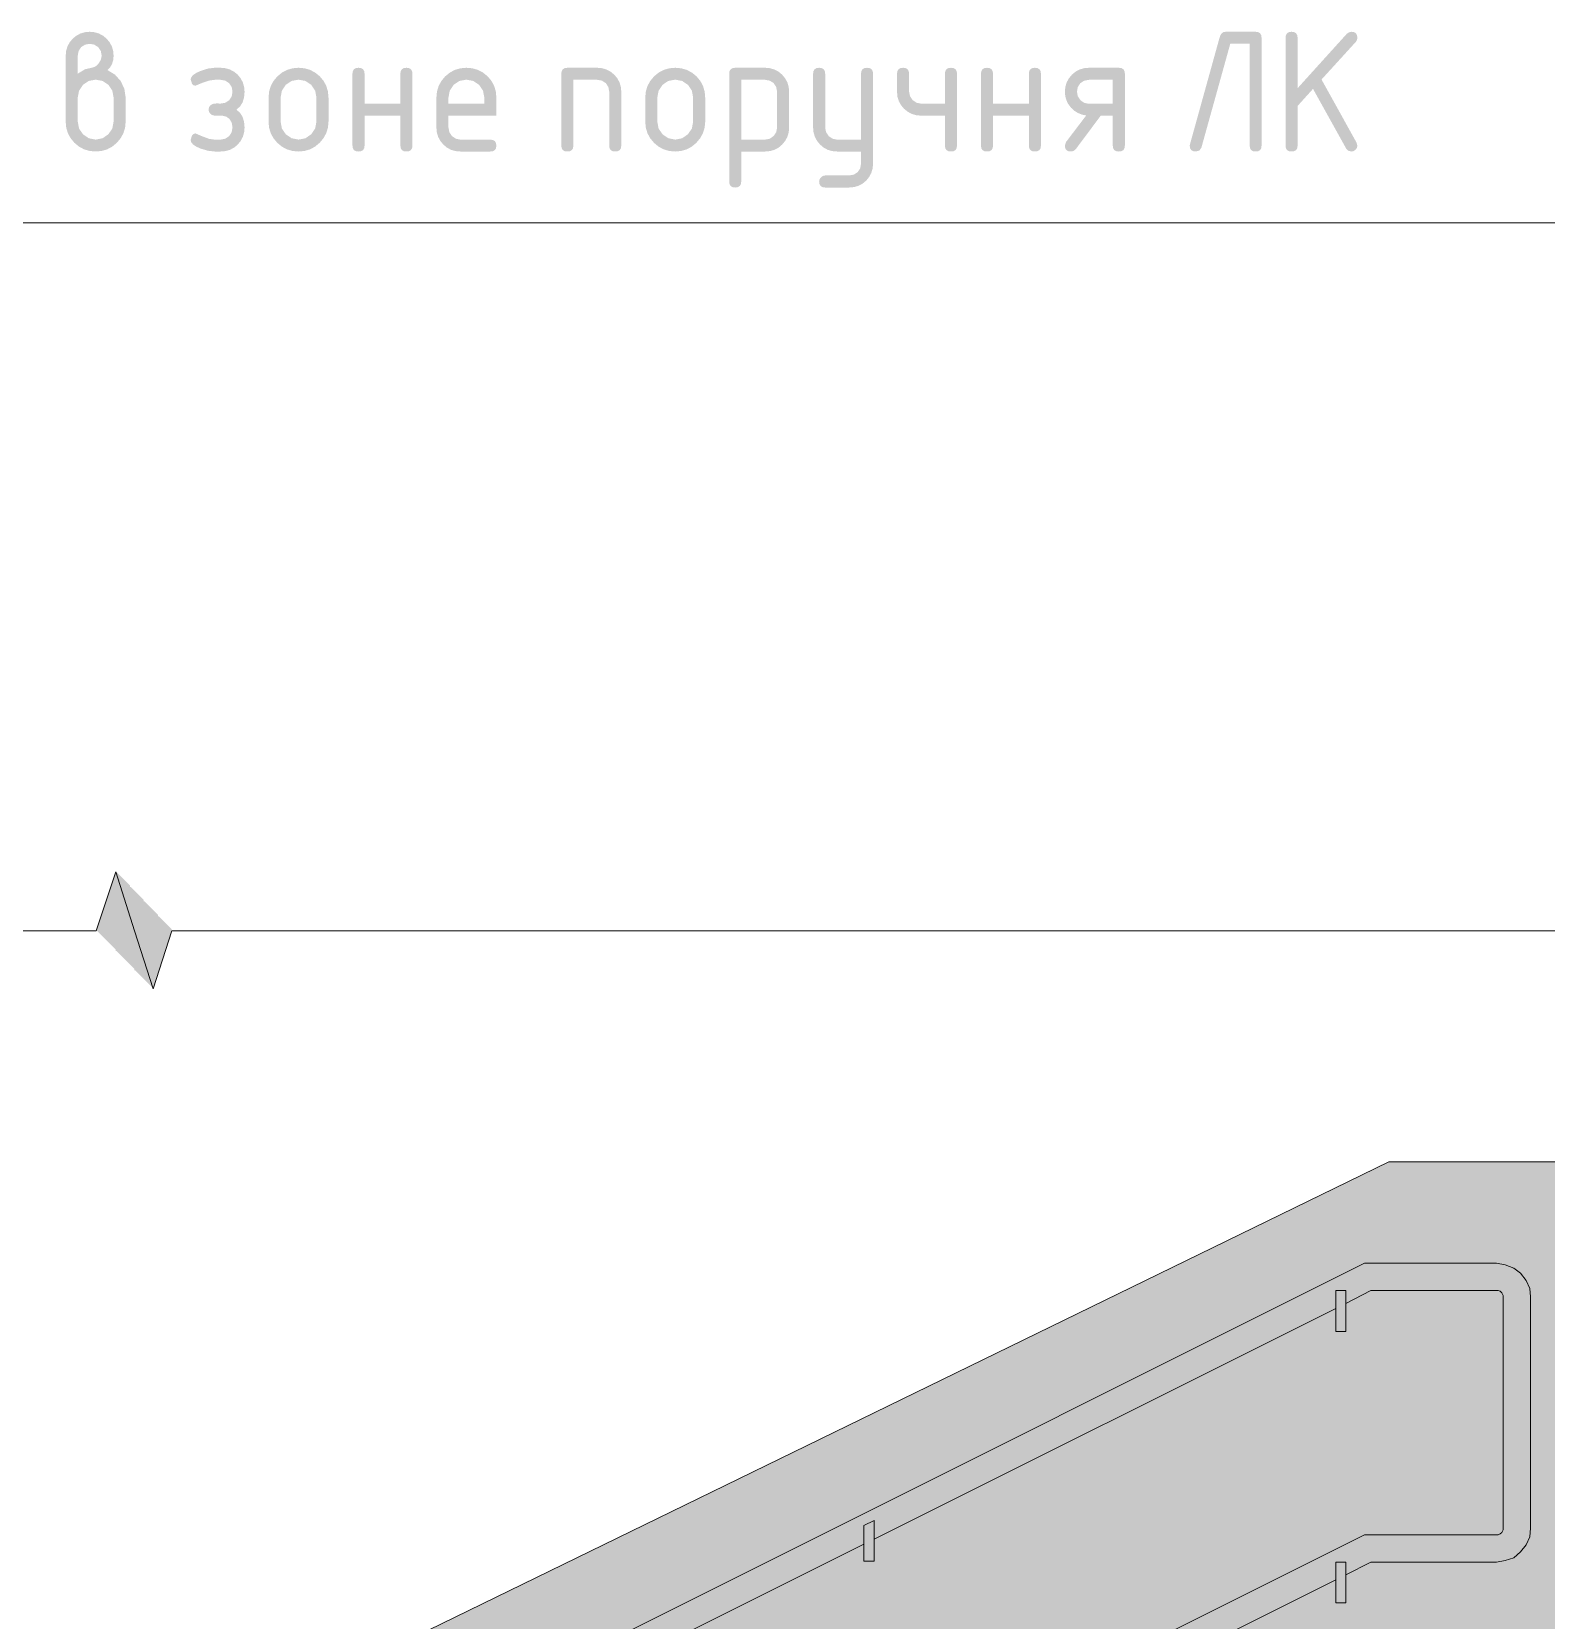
# Model space of a CAD drawing. Header units: millimetres. Extents: x 0 to 1189, y 0 to 841.
# Drawn here: x 900.4 to 938.69, y 77.73 to 117.89 of the extents above; entities that cross this region are included whole.
import ezdxf

# ---------------------------------------------------------------- set-up
doc = ezdxf.new("R2010")
doc.units = ezdxf.units.MM

msp = doc.modelspace()

# ---------------------------------------------------------------- hatches: boundary and pattern name
h = msp.add_hatch(color=7)
h.paths.add_polyline_path([(901.563205, 116.82774), (901.747105, 116.938465), (901.914881, 116.976017), (902.006245, 117.003508), (902.088513, 117.08185), (902.14894, 117.181344), (902.16844, 117.280839), (902.146391, 117.398385), (902.079694, 117.496915), (901.98144, 117.5612), (901.864169, 117.581251), (901.746415, 117.559547), (901.648092, 117.496915), (901.584978, 117.398385), (901.563205, 117.280839)])
h.paths.add_polyline_path([(902.316717, 116.916485), (902.504681, 116.802453), (902.651304, 116.63757), (902.742944, 116.437893), (902.774225, 116.222505), (902.774225, 115.612861), (902.759945, 115.462285), (902.71745, 115.322302), (902.647256, 115.194205), (902.549881, 115.079285), (902.434961, 114.982598), (902.306864, 114.91392), (902.166881, 114.872941), (902.016304, 114.85935), (901.863807, 114.872941), (901.723609, 114.91392), (901.5954, 114.982598), (901.478869, 115.079285), (901.381864, 115.196065), (901.313022, 115.323955), (901.271983, 115.462905), (901.258383, 115.612861), (901.258383, 117.280839), (901.269537, 117.403002), (901.302963, 117.515656), (901.35861, 117.618802), (901.436426, 117.71244), (901.529383, 117.787939), (901.631074, 117.842251), (901.742376, 117.875066), (901.864169, 117.886073), (901.986332, 117.875006), (902.098987, 117.841769), (902.202133, 117.786312), (902.29577, 117.708582), (902.371037, 117.617175), (902.425375, 117.515174), (902.458319, 117.402941), (902.469403, 117.280839), (902.459886, 117.172051), (902.4313, 117.074891), (902.383595, 116.989616)])
h.paths.add_polyline_path([(902.469403, 115.617271), (902.469403, 116.222505), (902.437088, 116.396069), (902.338214, 116.544415), (902.191315, 116.643289), (902.016304, 116.675604), (901.841293, 116.643289), (901.694395, 116.544415), (901.59552, 116.396069), (901.563205, 116.222505), (901.563205, 115.617271), (901.59552, 115.4404), (901.694395, 115.295361), (901.841293, 115.194282), (902.016304, 115.159762), (902.191315, 115.194282), (902.338214, 115.295361), (902.437088, 115.441847)])
h = msp.add_hatch(color=7)
h.dxf.hatch_style = 2
h.paths.add_polyline_path([(930.579002, 117.886073), (931.340781, 117.886073), (931.40511, 117.876565), (931.451506, 117.848039), (931.47961, 117.800497), (931.489058, 117.733938), (931.489058, 115.007627), (931.47961, 114.941438), (931.451506, 114.895248), (931.40511, 114.868178), (931.340781, 114.85935), (931.274222, 114.868178), (931.22668, 114.895248), (931.198154, 114.941438), (931.188646, 115.007627), (931.188646, 117.581251), (930.697513, 117.581251), (929.969358, 114.960773), (929.917888, 114.884637), (929.82549, 114.85935), (929.758612, 114.868178), (929.710906, 114.895248), (929.682321, 114.941438), (929.672804, 115.007627), (929.676042, 115.02878), (929.685482, 115.062748), (930.426315, 117.733938), (930.450172, 117.800497), (930.483641, 117.848039), (930.526619, 117.876565)])
h = msp.add_hatch(color=7)
h.dxf.hatch_style = 2
h.paths.add_polyline_path([(932.789703, 116.44244), (932.399994, 116.010839), (932.399994, 115.007627), (932.390485, 114.941438), (932.36196, 114.895248), (932.314417, 114.868178), (932.247858, 114.85935), (932.18098, 114.868178), (932.133274, 114.895248), (932.104689, 114.941438), (932.095172, 115.007627), (932.095172, 117.733938), (932.104689, 117.800497), (932.133274, 117.848039), (932.18098, 117.876565), (932.247858, 117.886073), (932.314417, 117.876565), (932.36196, 117.848039), (932.390485, 117.800497), (932.399994, 117.733938), (932.399994, 116.459528), (933.644638, 117.835361), (933.699346, 117.873326), (933.763149, 117.886073), (933.827478, 117.876565), (933.873874, 117.848039), (933.901978, 117.800497), (933.911426, 117.733938), (933.901917, 117.67985), (933.873392, 117.631963), (933.005228, 116.679463), (933.89048, 115.083694), (933.911426, 115.007627), (933.900884, 114.953539), (933.865124, 114.905652), (933.817237, 114.869892), (933.763149, 114.85935), (933.681293, 114.878367), (933.62755, 114.935418)])
h = msp.add_hatch(color=7)
h.dxf.hatch_style = 2
h.paths.add_polyline_path([(905.475404, 115.464584), (905.455836, 115.590537), (905.394926, 115.68507), (905.318997, 115.739365), (905.217435, 115.765548), (905.022856, 115.765548), (904.960224, 115.780637), (904.917023, 115.81185), (904.882434, 115.860012), (904.87017, 115.917683), (904.882434, 115.979006), (904.917023, 116.027926), (904.976416, 116.062033), (905.064749, 116.074228), (905.111602, 116.074228), (905.162314, 116.069819), (905.29619, 116.092143), (905.394926, 116.159115), (905.455836, 116.253787), (905.475404, 116.370782), (905.455353, 116.488053), (905.391068, 116.586307), (905.292538, 116.651075), (905.174992, 116.671194), (905.022856, 116.671194), (904.882503, 116.652178), (904.713624, 116.595127), (904.632725, 116.561847), (904.574925, 116.538076), (904.540999, 116.523813), (904.489831, 116.532082), (904.451246, 116.573629), (904.417071, 116.679463), (904.432909, 116.738262), (904.480116, 116.793909), (904.558225, 116.846352), (904.666771, 116.895539), (904.857423, 116.956448), (905.022856, 116.976017), (905.174992, 116.976017), (905.297155, 116.964932), (905.409809, 116.931988), (905.512955, 116.87765), (905.606593, 116.802384), (905.682092, 116.708746), (905.736404, 116.6056), (905.769219, 116.492945), (905.780226, 116.370782), (905.767453, 116.223168), (905.728894, 116.098137), (905.664187, 115.996154), (905.572969, 115.917683), (905.664187, 115.839213), (905.728894, 115.737229), (905.767453, 115.612198), (905.780226, 115.464584), (905.769219, 115.342421), (905.736404, 115.229767), (905.682092, 115.12662), (905.606593, 115.032983), (905.512955, 114.955856), (905.409809, 114.901725), (905.297155, 114.869814), (905.174992, 114.85935), (905.022856, 114.85935), (904.85384, 114.878367), (904.662913, 114.935418), (904.554737, 114.984674), (904.47798, 115.037599), (904.432229, 115.094555), (904.417071, 115.155904), (904.451246, 115.261737), (904.490313, 115.301631), (904.535582, 115.316307), (904.549285, 115.311553), (904.58402, 115.29729), (904.640149, 115.273519), (904.718034, 115.24024), (904.883054, 115.17933), (905.022856, 115.159762), (905.174992, 115.159762), (905.292538, 115.182086), (905.391068, 115.249059), (905.453907, 115.347313)])
h = msp.add_hatch(color=7)
h.paths.add_polyline_path([(906.386259, 115.612861), (906.386259, 116.218096), (906.399859, 116.370601), (906.440899, 116.51086), (906.50974, 116.639233), (906.606746, 116.756082), (906.723276, 116.852768), (906.851485, 116.921446), (906.991683, 116.962426), (907.14418, 116.976017), (907.296678, 116.962486), (907.436876, 116.921929), (907.565085, 116.854396), (907.681615, 116.75994), (907.778621, 116.643341), (907.847462, 116.514649), (907.888502, 116.373142), (907.902101, 116.218096), (907.902101, 115.612861), (907.887821, 115.462905), (907.845326, 115.323955), (907.775132, 115.196065), (907.677757, 115.079285), (907.562837, 114.982598), (907.43474, 114.91392), (907.294757, 114.872941), (907.14418, 114.85935), (906.991683, 114.872941), (906.851485, 114.91392), (906.723276, 114.982598), (906.606746, 115.079285), (906.50974, 115.196065), (906.440899, 115.323955), (906.399859, 115.462905)])
h.paths.add_polyline_path([(907.597279, 115.617271), (907.597279, 116.222505), (907.564964, 116.396069), (907.46609, 116.544415), (907.319191, 116.643289), (907.14418, 116.675604), (906.96917, 116.643289), (906.822271, 116.544415), (906.723396, 116.396069), (906.691081, 116.222505), (906.691081, 115.617271), (906.723396, 115.4404), (906.822271, 115.295361), (906.96917, 115.194282), (907.14418, 115.159762), (907.319191, 115.194282), (907.46609, 115.295361), (907.564964, 115.441847)])
h = msp.add_hatch(color=7)
h.dxf.hatch_style = 2
h.paths.add_polyline_path([(908.812742, 115.765548), (908.812742, 115.007627), (908.803233, 114.941438), (908.774708, 114.895248), (908.727166, 114.868178), (908.660606, 114.85935), (908.593728, 114.868178), (908.546022, 114.895248), (908.517437, 114.941438), (908.50792, 115.007627), (908.50792, 116.82774), (908.517437, 116.892068), (908.546022, 116.938465), (908.593728, 116.966568), (908.660606, 116.976017), (908.727166, 116.966568), (908.774708, 116.938465), (908.803233, 116.892068), (908.812742, 116.82774), (908.812742, 116.069819), (909.71894, 116.069819), (909.71894, 116.82774), (909.728448, 116.892068), (909.756973, 116.938465), (909.804516, 116.966568), (909.871075, 116.976017), (909.937953, 116.966568), (909.985659, 116.938465), (910.014245, 116.892068), (910.023762, 116.82774), (910.023762, 115.007627), (910.014245, 114.941438), (909.985659, 114.895248), (909.937953, 114.868178), (909.871075, 114.85935), (909.804516, 114.868178), (909.756973, 114.895248), (909.728448, 114.941438), (909.71894, 115.007627), (909.71894, 115.765548)])
h = msp.add_hatch(color=7)
h.paths.add_polyline_path([(911.387501, 116.675604), (911.21249, 116.643289), (911.065591, 116.544415), (910.966717, 116.397516), (910.934402, 116.222505), (910.934402, 116.069819), (911.8406, 116.069819), (911.8406, 116.222505), (911.808285, 116.397516), (911.709411, 116.544415), (911.562512, 116.643289)])
h.paths.add_polyline_path([(910.934402, 115.765548), (910.934402, 115.464584), (910.956726, 115.348967), (911.023699, 115.249059), (911.121471, 115.182086), (911.235366, 115.159762), (911.992735, 115.159762), (912.059613, 115.150254), (912.107319, 115.121728), (912.135905, 115.074186), (912.145422, 115.007627), (912.135905, 114.941438), (912.107319, 114.895248), (912.059613, 114.868178), (911.992735, 114.85935), (911.235366, 114.85935), (911.112953, 114.869814), (911.000617, 114.901725), (910.898719, 114.955856), (910.807622, 115.032983), (910.729806, 115.126), (910.674159, 115.228113), (910.640733, 115.340561), (910.62958, 115.464584), (910.62958, 116.218096), (910.643179, 116.370601), (910.684219, 116.51086), (910.753061, 116.639233), (910.850066, 116.756082), (910.966596, 116.852768), (911.094806, 116.921446), (911.235004, 116.962426), (911.387501, 116.976017), (911.539998, 116.962486), (911.680196, 116.921929), (911.808405, 116.854396), (911.924936, 116.75994), (912.021941, 116.64341), (912.090783, 116.515201), (912.131822, 116.375002), (912.145422, 116.222505), (912.145422, 115.765548)])
h = msp.add_hatch(color=7)
h.dxf.hatch_style = 2
h.paths.add_polyline_path([(913.787539, 115.007627), (913.787539, 116.82774), (913.797056, 116.892068), (913.825642, 116.938465), (913.873348, 116.966568), (913.940225, 116.976017), (914.697595, 116.976017), (914.817528, 116.964932), (914.929037, 116.931988), (915.031761, 116.87765), (915.125338, 116.802384), (915.203154, 116.708746), (915.258801, 116.6056), (915.292227, 116.492945), (915.303381, 116.370782), (915.303381, 115.007627), (915.293864, 114.941438), (915.265278, 114.895248), (915.217572, 114.868178), (915.150694, 114.85935), (915.084135, 114.868178), (915.036593, 114.895248), (915.008067, 114.941438), (914.998559, 115.007627), (914.998559, 116.370782), (914.976786, 116.488053), (914.913672, 116.586307), (914.815349, 116.651075), (914.697595, 116.671194), (914.092361, 116.671194), (914.092361, 115.007627), (914.082852, 114.941438), (914.054327, 114.895248), (914.006785, 114.868178), (913.940225, 114.85935), (913.873348, 114.868178), (913.825642, 114.895248), (913.797056, 114.941438)])
h = msp.add_hatch(color=7)
h.paths.add_polyline_path([(915.909199, 115.612861), (915.909199, 116.218096), (915.922799, 116.370601), (915.963838, 116.51086), (916.03268, 116.639233), (916.129685, 116.756082), (916.246216, 116.852768), (916.374425, 116.921446), (916.514623, 116.962426), (916.66712, 116.976017), (916.819617, 116.962486), (916.959815, 116.921929), (917.088025, 116.854396), (917.204555, 116.75994), (917.30156, 116.643341), (917.370402, 116.514649), (917.411442, 116.373142), (917.425041, 116.218096), (917.425041, 115.612861), (917.410761, 115.462905), (917.368266, 115.323955), (917.298072, 115.196065), (917.200697, 115.079285), (917.085777, 114.982598), (916.957679, 114.91392), (916.817697, 114.872941), (916.66712, 114.85935), (916.514623, 114.872941), (916.374425, 114.91392), (916.246216, 114.982598), (916.129685, 115.079285), (916.03268, 115.196065), (915.963838, 115.323955), (915.922799, 115.462905)])
h.paths.add_polyline_path([(917.120219, 115.617271), (917.120219, 116.222505), (917.087904, 116.396069), (916.98903, 116.544415), (916.842131, 116.643289), (916.66712, 116.675604), (916.492109, 116.643289), (916.34521, 116.544415), (916.246336, 116.396069), (916.214021, 116.222505), (916.214021, 115.617271), (916.246336, 115.4404), (916.34521, 115.295361), (916.492109, 115.194282), (916.66712, 115.159762), (916.842131, 115.194282), (916.98903, 115.295361), (917.087904, 115.441847)])
h = msp.add_hatch(color=7)
h.paths.add_polyline_path([(918.030859, 116.82774), (918.040376, 116.892068), (918.068962, 116.938465), (918.116668, 116.966568), (918.183546, 116.976017), (918.940916, 116.976017), (919.063329, 116.964932), (919.175665, 116.931988), (919.277562, 116.87765), (919.368659, 116.802384), (919.446475, 116.708746), (919.502122, 116.6056), (919.535548, 116.492945), (919.546701, 116.370782), (919.546701, 115.464584), (919.535548, 115.342421), (919.502122, 115.229767), (919.446475, 115.12662), (919.368659, 115.032983), (919.277562, 114.955856), (919.175665, 114.901725), (919.063329, 114.869814), (918.940916, 114.85935), (918.335681, 114.85935), (918.335681, 114.09757), (918.326173, 114.033242), (918.297648, 113.986845), (918.250105, 113.958742), (918.183546, 113.949293), (918.116668, 113.958742), (918.068962, 113.986845), (918.040376, 114.033242), (918.030859, 114.09757)])
h.paths.add_polyline_path([(918.335681, 116.671194), (918.335681, 115.159762), (918.940916, 115.159762), (919.056464, 115.182086), (919.152582, 115.249059), (919.219555, 115.347313), (919.241879, 115.464584), (919.241879, 116.370782), (919.220106, 116.488053), (919.156992, 116.586307), (919.058669, 116.651075), (918.940916, 116.671194)])
h = msp.add_hatch(color=7)
h.dxf.hatch_style = 2
h.paths.add_polyline_path([(921.36354, 114.550118), (921.36354, 114.85935), (920.758305, 114.85935), (920.635892, 114.869814), (920.523556, 114.901725), (920.421659, 114.955856), (920.330562, 115.032983), (920.252746, 115.12662), (920.197099, 115.229767), (920.163673, 115.342421), (920.15252, 115.464584), (920.15252, 116.82774), (920.162037, 116.892068), (920.190622, 116.938465), (920.238328, 116.966568), (920.305206, 116.976017), (920.371766, 116.966568), (920.419308, 116.938465), (920.447833, 116.892068), (920.457342, 116.82774), (920.457342, 115.464584), (920.479666, 115.348967), (920.546639, 115.249059), (920.64441, 115.182086), (920.758305, 115.159762), (921.36354, 115.159762), (921.36354, 116.82774), (921.373048, 116.892068), (921.401573, 116.938465), (921.449116, 116.966568), (921.515675, 116.976017), (921.582553, 116.966568), (921.630259, 116.938465), (921.658845, 116.892068), (921.668362, 116.82774), (921.668362, 114.554528), (921.657277, 114.432365), (921.624333, 114.31971), (921.569996, 114.216564), (921.494729, 114.122926), (921.403322, 114.047427), (921.301321, 113.993115), (921.189089, 113.960301), (921.066986, 113.949293), (920.457342, 113.949293), (920.390782, 113.958802), (920.34324, 113.987327), (920.314715, 114.03487), (920.305206, 114.101429), (920.315748, 114.155999), (920.351508, 114.207262), (920.399671, 114.241851), (920.457342, 114.254115), (921.062576, 114.254115), (921.180329, 114.274166), (921.278652, 114.338451), (921.341767, 114.433329)])
h = msp.add_hatch(color=7)
h.dxf.hatch_style = 2
h.paths.add_polyline_path([(923.790022, 116.82774), (923.790022, 115.007627), (923.780505, 114.941438), (923.751919, 114.895248), (923.704213, 114.868178), (923.637335, 114.85935), (923.570776, 114.868178), (923.523234, 114.895248), (923.494708, 114.941438), (923.4852, 115.007627), (923.4852, 115.765548), (922.879966, 115.765548), (922.760033, 115.776546), (922.648524, 115.809301), (922.5458, 115.863449), (922.452222, 115.938629), (922.374406, 116.031595), (922.318759, 116.132933), (922.285333, 116.242952), (922.27418, 116.361963), (922.27418, 116.82774), (922.283697, 116.892068), (922.312283, 116.938465), (922.359989, 116.966568), (922.426867, 116.976017), (922.493426, 116.966568), (922.540968, 116.938465), (922.569494, 116.892068), (922.579002, 116.82774), (922.579002, 116.374641), (922.601326, 116.25737), (922.668299, 116.159115), (922.766071, 116.092143), (922.879966, 116.069819), (923.4852, 116.069819), (923.4852, 116.82774), (923.494708, 116.892068), (923.523234, 116.938465), (923.570776, 116.966568), (923.637335, 116.976017), (923.704213, 116.966568), (923.751919, 116.938465), (923.780505, 116.892068)])
h = msp.add_hatch(color=7)
h.dxf.hatch_style = 2
h.paths.add_polyline_path([(924.700662, 115.765548), (924.700662, 115.007627), (924.691154, 114.941438), (924.662628, 114.895248), (924.615086, 114.868178), (924.548527, 114.85935), (924.481649, 114.868178), (924.433943, 114.895248), (924.405357, 114.941438), (924.39584, 115.007627), (924.39584, 116.82774), (924.405357, 116.892068), (924.433943, 116.938465), (924.481649, 116.966568), (924.548527, 116.976017), (924.615086, 116.966568), (924.662628, 116.938465), (924.691154, 116.892068), (924.700662, 116.82774), (924.700662, 116.069819), (925.60686, 116.069819), (925.60686, 116.82774), (925.616369, 116.892068), (925.644894, 116.938465), (925.692436, 116.966568), (925.758996, 116.976017), (925.825874, 116.966568), (925.873579, 116.938465), (925.902165, 116.892068), (925.911682, 116.82774), (925.911682, 115.007627), (925.902165, 114.941438), (925.873579, 114.895248), (925.825874, 114.868178), (925.758996, 114.85935), (925.692436, 114.868178), (925.644894, 114.895248), (925.616369, 114.941438), (925.60686, 115.007627), (925.60686, 115.765548)])
h = msp.add_hatch(color=7)
h.paths.add_polyline_path([(927.055487, 115.769406), (926.945132, 115.793522), (926.843613, 115.834174), (926.751707, 115.89219), (926.670187, 115.968395), (926.603309, 116.057623), (926.555603, 116.153879), (926.527018, 116.25799), (926.5175, 116.370782), (926.528654, 116.492945), (926.56208, 116.6056), (926.617727, 116.708746), (926.695543, 116.802384), (926.78664, 116.87765), (926.888537, 116.931988), (927.000873, 116.964932), (927.123286, 116.976017), (927.880656, 116.976017), (927.947534, 116.966568), (927.99524, 116.938465), (928.023825, 116.892068), (928.033343, 116.82774), (928.033343, 115.007627), (928.023825, 114.941438), (927.99524, 114.895248), (927.947534, 114.868178), (927.880656, 114.85935), (927.814097, 114.868178), (927.766554, 114.895248), (927.738029, 114.941438), (927.72852, 115.007627), (927.72852, 115.765548), (927.423698, 115.765548), (926.792557, 114.918881), (926.73778, 114.873199), (926.670187, 114.85935), (926.603309, 114.868178), (926.555603, 114.895248), (926.527018, 114.941438), (926.5175, 115.007627), (926.547266, 115.100782)])
h.paths.add_polyline_path([(926.822323, 116.370782), (926.844647, 116.254682), (926.911619, 116.154706), (927.009391, 116.088215), (927.123286, 116.06596), (927.72852, 116.06596), (927.72852, 116.671194), (927.123286, 116.671194), (927.005533, 116.649421), (926.90721, 116.586307), (926.844096, 116.488053)])
at = {"true_color": 0xffffff}
h = msp.add_hatch(color=7, dxfattribs=at)
h.dxf.hatch_style = 2
h.paths.add_polyline_path([(902.031378, 95.179916), (902.522379, 96.650918), (902.540379, 96.650918), (902.540379, 96.595918), (902.558379, 96.595918), (902.558379, 96.541918), (902.576379, 96.541918), (902.576379, 96.486918), (902.594379, 96.486918), (902.594379, 96.432918), (902.612379, 96.432918), (902.612379, 96.378918), (902.631379, 96.378918), (902.631379, 96.323918), (902.649379, 96.323918), (902.649379, 96.250918), (902.667379, 96.250918), (902.667379, 96.196918), (902.685379, 96.196918), (902.685379, 96.142918), (902.703379, 96.142918), (902.703379, 96.087917), (902.721379, 96.087917), (902.721379, 96.033917), (902.739379, 96.033917), (902.739379, 95.978917), (902.758379, 95.978917), (902.758379, 95.906917), (902.776379, 95.906917), (902.776379, 95.851917), (902.794379, 95.851917), (902.794379, 95.797917), (902.812379, 95.797917), (902.812379, 95.742917), (902.830379, 95.742917), (902.830379, 95.688917), (902.848379, 95.688917), (902.848379, 95.633917), (902.867379, 95.633917), (902.867379, 95.579917), (902.885379, 95.579917), (902.885379, 95.506917), (902.903379, 95.506917), (902.903379, 95.452917), (902.921379, 95.452917), (902.921379, 95.397916), (902.939379, 95.397916), (902.939379, 95.343916), (902.95738, 95.343916), (902.95738, 95.288916), (902.97538, 95.288916), (902.97538, 95.234916), (902.99438, 95.234916), (902.99438, 95.161916), (903.01238, 95.161916), (903.01238, 95.107916), (903.03038, 95.107916), (903.03038, 95.052916), (903.04838, 95.052916), (903.04838, 94.998916), (903.06638, 94.998916), (903.06638, 94.943916), (903.08438, 94.943916), (903.08438, 94.889916), (903.10338, 94.889916), (903.10338, 94.834916), (903.12138, 94.834916), (903.12138, 94.780915), (903.13938, 94.780915), (903.13938, 94.726915), (903.15738, 94.726915), (903.15738, 94.653915), (903.17538, 94.653915), (903.17538, 94.598915), (903.19338, 94.598915), (903.19338, 94.544915), (903.21138, 94.544915), (903.21138, 94.489915), (903.23038, 94.489915), (903.23038, 94.435915), (903.24838, 94.435915), (903.24838, 94.381915), (903.26638, 94.381915), (903.26638, 94.326915), (903.28438, 94.326915), (903.28438, 94.272915), (903.30238, 94.272915), (903.30238, 94.217915), (903.32038, 94.217915), (903.32038, 94.145915), (903.33938, 94.145915), (903.33938, 94.090914), (903.35738, 94.090914), (903.35738, 94.036914), (903.37538, 94.036914), (903.37538, 93.981914), (903.39338, 93.981914), (903.39338, 93.927914), (903.41138, 93.927914), (903.41138, 93.872914), (903.42938, 93.872914), (903.42938, 93.818914), (903.44738, 93.818914), (903.44738, 93.763914), (903.46638, 93.763914), (903.46638, 93.709914), (903.01238, 94.163915), (902.99438, 94.163915), (902.99438, 94.199915), (902.540379, 94.653915), (902.522379, 94.653915), (902.522379, 94.689915)])
h = msp.add_hatch(color=7, dxfattribs=at)
h.dxf.hatch_style = 2
h.paths.add_polyline_path([(902.540379, 96.632918), (902.558379, 96.632918), (902.885379, 96.305918), (902.885379, 96.269918), (902.903379, 96.269918), (903.23038, 95.942917), (903.23038, 95.906917), (903.24838, 95.906917), (903.59338, 95.561917), (903.59338, 95.524917), (903.611381, 95.524917), (903.938381, 95.197916), (903.919381, 95.107916), (903.792381, 94.726915), (903.774381, 94.653915), (903.629381, 94.217915), (903.611381, 94.145915), (903.46638, 93.709914), (903.46638, 93.763914), (903.44738, 93.763914), (903.44738, 93.818914), (903.42938, 93.818914), (903.42938, 93.872914), (903.41138, 93.872914), (903.41138, 93.927914), (903.39338, 93.927914), (903.39338, 93.981914), (903.37538, 93.981914), (903.37538, 94.036914), (903.35738, 94.036914), (903.35738, 94.090914), (903.33938, 94.090914), (903.33938, 94.145915), (903.32038, 94.145915), (903.32038, 94.217915), (903.30238, 94.217915), (903.30238, 94.272915), (903.28438, 94.272915), (903.28438, 94.326915), (903.26638, 94.326915), (903.26638, 94.381915), (903.24838, 94.381915), (903.24838, 94.435915), (903.23038, 94.435915), (903.23038, 94.489915), (903.21138, 94.489915), (903.21138, 94.544915), (903.19338, 94.544915), (903.19338, 94.598915), (903.17538, 94.598915), (903.17538, 94.653915), (903.15738, 94.653915), (903.15738, 94.726915), (903.13938, 94.726915), (903.13938, 94.780915), (903.12138, 94.780915), (903.12138, 94.834916), (903.10338, 94.834916), (903.10338, 94.889916), (903.08438, 94.889916), (903.08438, 94.943916), (903.06638, 94.943916), (903.06638, 94.998916), (903.04838, 94.998916), (903.04838, 95.052916), (903.03038, 95.052916), (903.03038, 95.107916), (903.01238, 95.107916), (903.01238, 95.161916), (902.99438, 95.161916), (902.99438, 95.234916), (902.97538, 95.234916), (902.97538, 95.288916), (902.95738, 95.288916), (902.95738, 95.343916), (902.939379, 95.343916), (902.939379, 95.397916), (902.921379, 95.397916), (902.921379, 95.452917), (902.903379, 95.452917), (902.903379, 95.506917), (902.885379, 95.506917), (902.885379, 95.579917), (902.867379, 95.579917), (902.867379, 95.633917), (902.848379, 95.633917), (902.848379, 95.688917), (902.830379, 95.688917), (902.830379, 95.742917), (902.812379, 95.742917), (902.812379, 95.797917), (902.794379, 95.797917), (902.794379, 95.851917), (902.776379, 95.851917), (902.776379, 95.906917), (902.758379, 95.906917), (902.758379, 95.978917), (902.739379, 95.978917), (902.739379, 96.033917), (902.721379, 96.033917), (902.721379, 96.087917), (902.703379, 96.087917), (902.703379, 96.142918), (902.685379, 96.142918), (902.685379, 96.196918), (902.667379, 96.196918), (902.667379, 96.250918), (902.649379, 96.250918), (902.649379, 96.323918), (902.631379, 96.323918), (902.631379, 96.378918), (902.612379, 96.378918), (902.612379, 96.432918), (902.594379, 96.432918), (902.594379, 96.486918), (902.576379, 96.486918), (902.576379, 96.541918), (902.558379, 96.541918), (902.558379, 96.595918), (902.540379, 96.595918)])
at = {"true_color": 0x71cebe}
h = msp.add_hatch(color=123, dxfattribs=at)
h.paths.add_polyline_path([(842.195287, 46.435842), (842.195287, 58.45386), (871.405331, 58.47186), (934.637428, 89.297907), (934.673428, 89.316907), (957.003462, 89.316907), (957.003462, 77.316889), (934.328427, 77.316889), (933.202426, 76.753888), (902.273378, 61.530865), (871.641332, 46.453842)])
h.paths.add_polyline_path([(866.249323, 55.076855), (866.249323, 49.176846), (866.267323, 49.176846), (866.267323, 48.958845), (866.286323, 48.958845), (866.286323, 48.922845), (866.304324, 48.922845), (866.304324, 48.886845), (866.322324, 48.886845), (866.322324, 48.850845), (866.340324, 48.850845), (866.340324, 48.813845), (866.358324, 48.813845), (866.358324, 48.759845), (866.376324, 48.759845), (866.413324, 48.722845), (866.413324, 48.686845), (866.431324, 48.686845), (866.449324, 48.668845), (866.449324, 48.632845), (866.467324, 48.632845), (866.485324, 48.614845), (866.485324, 48.577845), (866.522324, 48.577845), (866.767324, 48.426845), (867.048325, 48.359845), (871.950332, 48.341845), (871.950332, 47.633843), (872.204333, 47.633843), (872.204333, 48.323845), (872.494333, 48.341845), (884.186351, 54.187853), (884.222351, 54.187853), (884.222351, 53.769853), (884.476351, 53.769853), (884.476351, 54.332854), (896.45837, 60.323863), (896.49437, 60.323863), (896.49437, 59.906862), (896.76737, 59.906862), (896.76737, 60.468863), (909.51139, 66.840873), (909.54739, 66.840873), (909.54739, 66.423872), (909.80139, 66.423872), (909.80139, 66.986873), (921.420408, 72.795882), (921.438408, 72.795882), (921.438408, 72.378881), (921.693408, 72.378881), (921.693408, 72.940882), (921.747408, 72.958882), (933.329426, 78.750891), (933.366426, 78.750891), (933.366426, 78.16989), (933.620426, 78.16989), (933.620426, 78.895891), (934.237427, 79.204892), (937.432432, 79.222892), (937.941433, 79.419892), (938.267433, 79.857893), (938.286433, 86.120902), (938.267433, 86.120902), (938.267433, 86.175902), (938.249433, 86.175902), (938.249433, 86.211902), (938.231433, 86.211902), (938.231433, 86.247902), (938.213433, 86.247902), (938.213433, 86.284903), (938.195433, 86.284903), (938.195433, 86.320903), (938.177433, 86.320903), (938.177433, 86.356903), (938.122433, 86.411903), (938.104433, 86.411903), (938.104433, 86.447903), (937.650433, 86.738903), (937.469432, 86.756903), (934.074427, 86.756903), (872.349333, 55.893856), (866.994325, 55.875856), (866.616324, 55.753856), (866.345324, 55.462855)])
at = {"true_color": 0xeeefee}
h = msp.add_hatch(color=7, dxfattribs=at)
h.paths.add_polyline_path([(866.249323, 49.176846), (866.249323, 55.040855), (866.249323, 55.127855), (866.358324, 55.486855), (866.619324, 55.756856), (866.975325, 55.875856), (872.349333, 55.893856), (934.074427, 86.756903), (937.541432, 86.756903), (937.650433, 86.738903), (938.104433, 86.447903), (938.104433, 86.411903), (938.122433, 86.411903), (938.177433, 86.356903), (938.177433, 86.320903), (938.195433, 86.320903), (938.195433, 86.284903), (938.213433, 86.284903), (938.213433, 86.247902), (938.231433, 86.247902), (938.231433, 86.211902), (938.249433, 86.211902), (938.249433, 86.175902), (938.267433, 86.175902), (938.267433, 86.120902), (938.286433, 86.120902), (938.267433, 79.857893), (937.957433, 79.428892), (937.469432, 79.222892), (934.237427, 79.204892), (933.620426, 78.895891), (933.620426, 79.204892), (933.366426, 79.204892), (933.366426, 78.750891), (933.329426, 78.750891), (921.747408, 72.958882), (921.693408, 72.940882), (921.693408, 73.394883), (921.656408, 73.394883), (921.438408, 73.285883), (921.420408, 72.795882), (909.80139, 66.986873), (909.80139, 67.458874), (909.76539, 67.458874), (909.54739, 67.349874), (909.54739, 66.840873), (909.51139, 66.840873), (896.76737, 60.468863), (896.76737, 60.940864), (896.74837, 60.940864), (896.49437, 60.813864), (896.49437, 60.323863), (896.45837, 60.323863), (884.476351, 54.332854), (884.476351, 54.786854), (884.440351, 54.786854), (884.222351, 54.677854), (884.222351, 54.187853), (884.186351, 54.187853), (872.494333, 48.341845), (872.204333, 48.323845), (872.204333, 48.650845), (872.168332, 48.650845), (871.950332, 48.541845), (871.950332, 48.323845), (867.103325, 48.341845), (866.794324, 48.415845), (866.522324, 48.577845), (866.485324, 48.577845), (866.485324, 48.614845), (866.467324, 48.632845), (866.449324, 48.632845), (866.449324, 48.668845), (866.431324, 48.686845), (866.413324, 48.686845), (866.413324, 48.722845), (866.376324, 48.759845), (866.358324, 48.759845), (866.358324, 48.813845), (866.340324, 48.813845), (866.340324, 48.850845), (866.322324, 48.850845), (866.322324, 48.886845), (866.304324, 48.886845), (866.304324, 48.922845), (866.286323, 48.922845), (866.286323, 48.958845), (866.267323, 48.958845), (866.267323, 49.176846)])
h.paths.add_polyline_path([(866.939324, 49.176846), (866.939324, 49.140846), (866.957325, 49.140846), (866.957325, 49.104846), (866.975325, 49.104846), (866.975325, 49.067846), (866.994325, 49.067846), (867.012325, 49.049846), (867.048325, 49.031846), (872.349333, 49.013846), (872.349333, 49.031846), (934.074427, 79.893893), (937.469432, 79.912893), (937.523432, 79.930893), (937.559432, 79.966893), (937.578432, 80.002893), (937.596432, 85.975902), (937.578432, 85.975902), (937.578432, 86.011902), (937.523432, 86.066902), (934.237427, 86.066902), (933.620426, 85.757902), (933.620426, 86.066902), (933.366426, 86.066902), (933.366426, 85.612901), (933.329426, 85.612901), (921.747408, 79.821893), (921.693408, 79.803893), (921.693408, 80.257893), (921.656408, 80.257893), (921.438408, 80.148893), (921.420408, 79.657892), (909.80139, 73.848884), (909.80139, 74.320884), (909.76539, 74.320884), (909.54739, 74.211884), (909.54739, 73.703883), (909.51139, 73.703883), (896.76737, 67.331874), (896.76737, 67.803874), (896.74837, 67.803874), (896.49437, 67.676874), (896.49437, 67.185873), (896.45837, 67.185873), (884.476351, 61.194864), (884.476351, 61.648865), (884.440351, 61.648865), (884.222351, 61.539865), (884.222351, 61.049864), (884.186351, 61.049864), (872.494333, 55.204855), (872.204333, 55.185855), (872.204333, 55.512856), (872.168332, 55.512856), (871.950332, 55.403855), (871.950332, 55.185855), (867.012325, 55.185855), (866.975325, 55.149855), (866.939324, 55.076855), (866.921324, 49.194846)])
at = {"true_color": 0x71cebe}
h = msp.add_hatch(color=123, dxfattribs=at)
h.dxf.hatch_style = 2
h.paths.add_polyline_path([(934.237427, 86.066902), (937.523432, 86.066902), (937.578432, 86.011902), (937.578432, 85.975902), (937.596432, 85.975902), (937.578432, 80.002893), (937.559432, 79.966893), (937.523432, 79.930893), (937.469432, 79.912893), (934.074427, 79.893893), (872.349333, 49.031846), (872.349333, 49.013846), (867.048325, 49.031846), (867.012325, 49.049846), (866.994325, 49.067846), (866.975325, 49.067846), (866.975325, 49.104846), (866.957325, 49.104846), (866.957325, 49.140846), (866.939324, 49.140846), (866.939324, 55.022855), (866.921324, 55.040855), (866.975325, 55.149855), (867.012325, 55.185855), (871.950332, 55.185855), (871.950332, 54.496854), (872.204333, 54.496854), (872.204333, 55.185855), (872.494333, 55.204855), (884.186351, 61.049864), (884.222351, 61.049864), (884.222351, 60.632863), (884.476351, 60.632863), (884.476351, 61.194864), (896.45837, 67.185873), (896.49437, 67.185873), (896.49437, 66.768873), (896.76737, 66.768873), (896.76737, 67.331874), (909.51139, 73.703883), (909.54739, 73.703883), (909.54739, 73.285883), (909.80139, 73.285883), (909.80139, 73.848884), (921.420408, 79.657892), (921.438408, 79.657892), (921.438408, 79.222892), (921.693408, 79.222892), (921.693408, 79.803893), (921.747408, 79.821893), (933.329426, 85.612901), (933.366426, 85.612901), (933.366426, 85.031901), (933.620426, 85.031901), (933.620426, 85.757902), (934.201427, 86.048902)])
at = {"true_color": 0xeeefee}
h = msp.add_hatch(color=7, dxfattribs=at)
h.dxf.hatch_style = 2
h.paths.add_polyline_path([(933.366426, 86.066902), (933.620426, 86.066902), (933.620426, 85.031901), (933.366426, 85.031901)])
h = msp.add_hatch(color=7, dxfattribs=at)
h.dxf.hatch_style = 2
h.paths.add_polyline_path([(921.656408, 80.257893), (921.693408, 80.257893), (921.693408, 79.222892), (921.438408, 79.222892), (921.438408, 80.148893)])
h = msp.add_hatch(color=7, dxfattribs=at)
h.dxf.hatch_style = 2
h.paths.add_polyline_path([(933.620426, 79.204892), (933.620426, 78.16989), (933.366426, 78.16989), (933.366426, 79.204892)])

# ---------------------------------------------------------------- linework, layer by layer
at = {"color": 7, "lineweight": 0}
for points in [[(826.240262, 113.057943), (970.974483, 113.057943)], [(902.031378, 95.161916), (902.522379, 96.650918)], [(902.99438, 95.161916), (902.522379, 96.650918)], [(902.522379, 96.650918), (902.99438, 95.161916)], [(902.031378, 95.161916), (838.673281, 95.161916)], [(903.46638, 93.691914), (902.99438, 95.161916)], [(902.99438, 95.161916), (903.46638, 93.691914)], [(903.938381, 95.161916), (903.46638, 93.691914)], [(965.735475, 95.161916), (903.938381, 95.161916)], [(934.709428, 89.316907), (871.405331, 58.45386)], [(957.093462, 89.316907), (934.709428, 89.316907)], [(934.092427, 86.756903), (872.349333, 55.875856)], [(937.432432, 86.756903), (934.092427, 86.756903)], [(937.650433, 86.719903), (937.432432, 86.756903)], [(937.868433, 86.629903), (937.650433, 86.719903)], [(938.031433, 86.502903), (937.868433, 86.629903)], [(938.177433, 86.320903), (938.031433, 86.502903)], [(933.366426, 86.066902), (933.366426, 85.031901)], [(933.620426, 86.066902), (933.366426, 86.066902)], [(933.620426, 85.739902), (934.255427, 86.066902)], [(933.620426, 85.031901), (933.620426, 86.066902)], [(934.255427, 86.066902), (937.432432, 86.066902)], [(937.432432, 86.066902), (937.469432, 86.066902)], [(937.469432, 86.066902), (937.523432, 86.048902)], [(937.523432, 86.048902), (937.559432, 86.011902)], [(937.559432, 86.011902), (937.578432, 85.975902)], [(937.578432, 85.975902), (937.596432, 85.939902)], [(937.596432, 85.939902), (937.596432, 85.903902)], [(938.267433, 86.120902), (938.177433, 86.320903)], [(938.286433, 85.903902), (938.267433, 86.120902)], [(921.693408, 79.784893), (933.366426, 85.612901)], [(937.596432, 85.903902), (937.596432, 80.057893)], [(938.286433, 80.057893), (938.286433, 85.903902)], [(933.366426, 85.031901), (933.620426, 85.031901)], [(921.693408, 80.257893), (921.438408, 80.129893)], [(921.438408, 80.129893), (921.438408, 79.222892)], [(921.693408, 79.222892), (921.693408, 80.257893)], [(937.523432, 79.912893), (937.469432, 79.893893)], [(937.559432, 79.948893), (937.523432, 79.912893)], [(937.578432, 79.984893), (937.559432, 79.948893)], [(937.596432, 80.021893), (937.578432, 79.984893)], [(937.596432, 80.057893), (937.596432, 80.021893)], [(938.267433, 79.839893), (938.286433, 80.057893)], [(934.092427, 79.893893), (872.349333, 49.013846)], [(909.80139, 73.830883), (921.438408, 79.657892)], [(937.432432, 79.893893), (934.092427, 79.893893)], [(937.469432, 79.893893), (937.432432, 79.893893)], [(938.031433, 79.458892), (938.177433, 79.639892)], [(938.177433, 79.639892), (938.267433, 79.839893)], [(921.438408, 79.222892), (921.693408, 79.222892)], [(933.366426, 79.204892), (933.366426, 78.16989)], [(933.620426, 79.204892), (933.366426, 79.204892)], [(933.620426, 78.877891), (934.255427, 79.204892)], [(933.620426, 78.16989), (933.620426, 79.204892)], [(934.255427, 79.204892), (937.432432, 79.204892)], [(937.432432, 79.204892), (937.650433, 79.240892)], [(937.650433, 79.240892), (937.868433, 79.312892)], [(937.868433, 79.312892), (938.031433, 79.458892)], [(921.693408, 72.922882), (933.366426, 78.750891)], [(933.366426, 78.16989), (933.620426, 78.16989)]]:
    msp.add_lwpolyline(points, dxfattribs=at)

doc.saveas('drawing.dxf')
